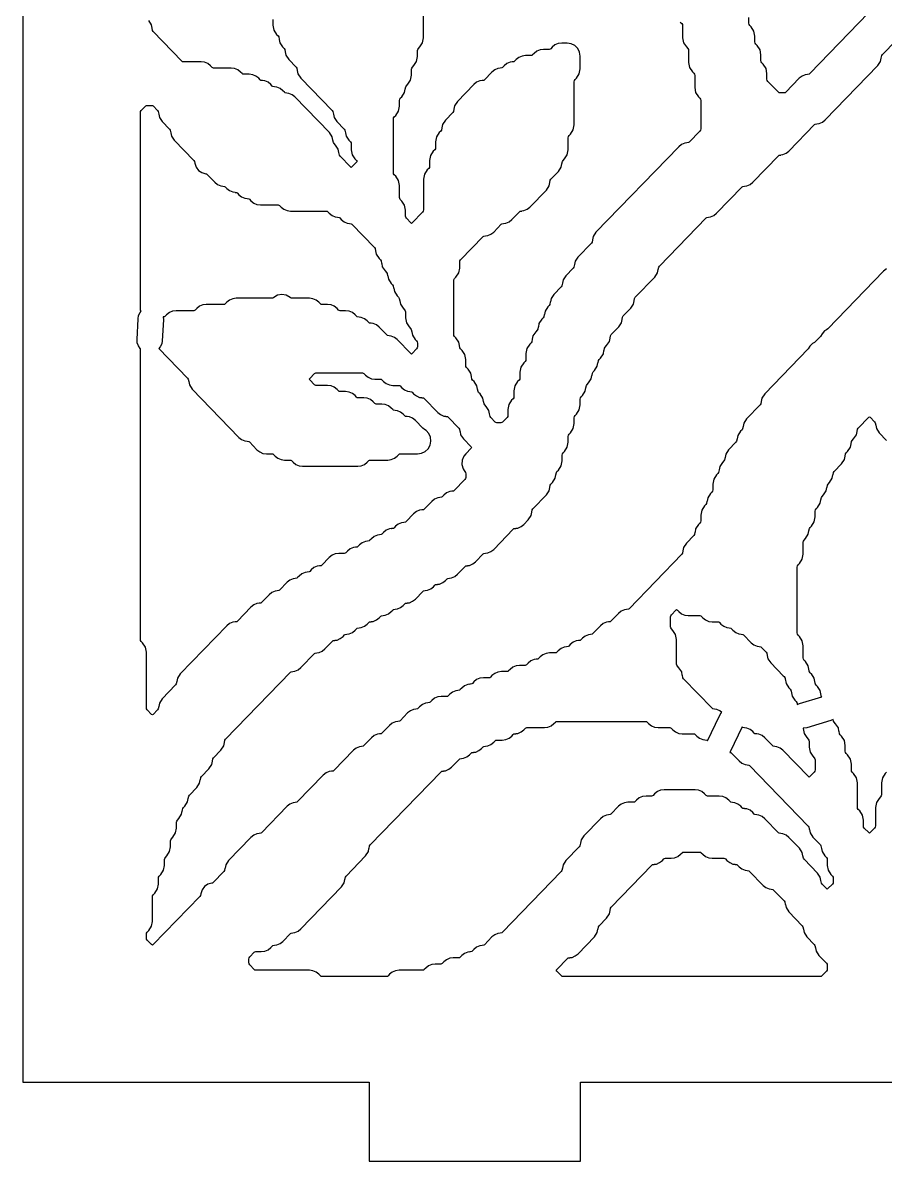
# Model space of a CAD drawing. Header units: millimetres. Extents: x 0 to 63, y 0 to 126.
# Drawn here: x 0 to 32.69, y 0 to 43.14 of the extents above; entities that cross this region are included whole.
import ezdxf

# ---------------------------------------------------------------- set-up
doc = ezdxf.new("R2010")
doc.units = ezdxf.units.MM
doc.layers.add('CUT', color=1, linetype='Continuous')

msp = doc.modelspace()

# ---------------------------------------------------------------- linework, layer by layer
at = {"layer": 'CUT'}
for points in [[(13.134, 3), (13.134, 0), (21.134, 0), (21.134, 3), (42.134, 3), (42.134, 0), (50.134, 0), (50.134, 3), (63.2679, 3), (63.2679, 123), (50.134, 123), (50.134, 126), (42.134, 126), (42.134, 123), (21.134, 123), (21.134, 126), (13.134, 126), (13.134, 123), (0, 123), (0, 3)], [(8.9816, 26.876), (9.1042, 26.824), (9.2362, 26.8063), (9.4477, 26.8063), (9.4793, 26.8021), (9.5044, 26.7823), (9.5621, 26.7227), (9.6667, 26.6402), (9.7893, 26.5883), (9.9213, 26.5705), (10.1328, 26.5705), (10.1645, 26.5663), (10.1895, 26.5465), (10.2473, 26.4869), (10.3518, 26.4044), (10.4745, 26.3525), (10.6064, 26.3347), (12.695, 26.3347), (12.827, 26.3525), (12.9496, 26.4044), (13.0542, 26.4869), (13.1119, 26.5465), (13.137, 26.5663), (13.1686, 26.5705), (13.8369, 26.5705), (13.9689, 26.5883), (14.0915, 26.6402), (14.1961, 26.7227), (14.2538, 26.7823), (14.2789, 26.8021), (14.3105, 26.8063), (14.9663, 26.8063), (15.1162, 26.8293), (15.2524, 26.8962), (15.3622, 27.0009), (15.4355, 27.1336), (15.4657, 27.2823), (15.45, 27.4332), (15.3897, 27.5723), (15.2904, 27.687), (15.2285, 27.7252), (15.1674, 27.7735), (14.8812, 28.0689), (14.7767, 28.1514), (14.654, 28.2033), (14.5718, 28.2144), (14.5721, 28.2166), (14.5073, 28.2253), (14.4822, 28.2451), (14.4245, 28.3047), (14.3199, 28.3872), (14.1973, 28.4391), (14.115, 28.4502), (14.1153, 28.4524), (14.0505, 28.4611), (14.0255, 28.4809), (13.9677, 28.5405), (13.8631, 28.623), (13.7405, 28.6749), (13.6085, 28.6926), (13.397, 28.6926), (13.3654, 28.6969), (13.3403, 28.7167), (13.2826, 28.7763), (13.178, 28.8587), (13.0554, 28.9107), (12.9234, 28.9284), (12.7119, 28.9284), (12.6802, 28.9327), (12.6552, 28.9524), (12.5974, 29.0121), (12.4929, 29.0945), (12.3702, 29.1465), (12.2383, 29.1642), (12.0267, 29.1642), (11.9951, 29.1685), (11.97, 29.1882), (11.9123, 29.2479), (11.8077, 29.3303), (11.6851, 29.3823), (11.5531, 29.4), (11.1132, 29.4), (11.0816, 29.4043), (11.0565, 29.424), (10.8782, 29.6081), (10.8586, 29.6358), (10.8782, 29.6635), (11.0565, 29.8476), (11.0816, 29.8673), (11.1132, 29.8716), (12.8734, 29.8716), (12.905, 29.8673), (12.9301, 29.8476), (12.9878, 29.7879), (13.0924, 29.7055), (13.215, 29.6535), (13.347, 29.6358), (13.5585, 29.6358), (13.5902, 29.6315), (13.6152, 29.6118), (13.673, 29.5521), (13.7775, 29.4697), (13.9002, 29.4177), (14.0321, 29.4), (14.2437, 29.4), (14.2753, 29.3957), (14.3004, 29.376), (14.3581, 29.3163), (14.4627, 29.2339), (14.5853, 29.1819), (14.6676, 29.1709), (14.6673, 29.1687), (14.7321, 29.16), (14.7571, 29.1402), (14.8149, 29.0806), (14.9194, 28.9981), (15.0421, 28.9462), (15.1243, 28.9351), (15.124, 28.9329), (15.1888, 28.9242), (15.2139, 28.9044), (15.7284, 28.3732), (15.833, 28.2907), (15.9556, 28.2388), (16.0379, 28.2277), (16.0376, 28.2255), (16.1023, 28.2168), (16.1274, 28.197), (16.5273, 27.7841), (16.5522, 27.7459), (16.5701, 27.6539), (16.5729, 27.6544), (16.5974, 27.5285), (16.7017, 27.3683), (16.9908, 27.0698), (17.0104, 27.0421), (16.9908, 27.0144), (16.7893, 26.8063), (16.7931, 26.8026), (16.7207, 26.7226), (16.6557, 26.5694), (16.6446, 26.4033), (16.6886, 26.2427), (16.7338, 26.1769), (16.7294, 26.174), (16.7806, 26.0954), (16.7893, 26.0507), (16.7893, 25.9114), (16.7806, 25.8667), (16.7557, 25.8285), (16.3558, 25.4156), (16.3307, 25.3958), (16.2659, 25.3871), (16.2662, 25.3849), (16.184, 25.3738), (16.0613, 25.3219), (15.9568, 25.2394), (15.899, 25.1798), (15.874, 25.16), (15.8092, 25.1513), (15.8095, 25.1491), (15.7272, 25.1381), (15.6046, 25.0861), (15.5, 25.0037), (15.2139, 24.7082), (15.1888, 24.6885), (15.124, 24.6798), (15.1243, 24.6775), (15.0421, 24.6665), (14.9194, 24.6145), (14.8149, 24.5321), (14.5287, 24.2367), (14.5037, 24.2169), (14.4389, 24.2082), (14.4392, 24.206), (14.3569, 24.1949), (14.2343, 24.143), (14.1297, 24.0605), (14.072, 24.0009), (14.0469, 23.9811), (13.9821, 23.9724), (13.9824, 23.9702), (13.9002, 23.9591), (13.7775, 23.9072), (13.673, 23.8247), (13.6152, 23.7651), (13.5902, 23.7453), (13.5254, 23.7366), (13.5257, 23.7344), (13.4434, 23.7233), (13.3208, 23.6714), (13.2162, 23.5889), (13.1585, 23.5293), (13.1334, 23.5095), (13.0686, 23.5008), (13.0689, 23.4986), (12.9866, 23.4875), (12.864, 23.4356), (12.7595, 23.3531), (12.7017, 23.2935), (12.6766, 23.2737), (12.6119, 23.265), (12.6122, 23.2628), (12.5299, 23.2517), (12.4073, 23.1998), (12.3027, 23.1173), (12.2449, 23.0577), (12.2199, 23.0379), (12.1882, 23.0337), (11.9767, 23.0337), (11.8447, 23.016), (11.7221, 22.964), (11.6176, 22.8815), (11.3314, 22.5861), (11.3064, 22.5664), (11.2416, 22.5577), (11.2419, 22.5554), (11.1596, 22.5444), (11.037, 22.4924), (10.9324, 22.41), (10.8747, 22.3503), (10.8496, 22.3306), (10.7848, 22.3219), (10.7851, 22.3196), (10.7028, 22.3086), (10.5802, 22.2566), (10.4757, 22.1742), (10.4179, 22.1145), (10.3928, 22.0948), (10.3281, 22.0861), (10.3284, 22.0838), (10.2461, 22.0728), (10.1235, 22.0209), (10.0189, 21.9384), (9.7328, 21.643), (9.7077, 21.6232), (9.6429, 21.6145), (9.6432, 21.6123), (9.5609, 21.6012), (9.4383, 21.5493), (9.3338, 21.4668), (9.0476, 21.1714), (9.0226, 21.1516), (8.9578, 21.1429), (8.9581, 21.1407), (8.8758, 21.1296), (8.7532, 21.0777), (8.6486, 20.9952), (8.1341, 20.464), (8.109, 20.4443), (8.0443, 20.4355), (8.0446, 20.4333), (7.9623, 20.4223), (7.8397, 20.3703), (7.7351, 20.2879), (5.9679, 18.4633), (5.8636, 18.3031), (5.8391, 18.1771), (5.8363, 18.1777), (5.8183, 18.0856), (5.7935, 18.0475), (5.2827, 17.5202), (5.1784, 17.3599), (5.1539, 17.234), (5.1511, 17.2345), (5.1332, 17.1425), (5.1083, 17.1043), (4.9415, 16.932), (4.9135, 16.9112), (4.8856, 16.932), (4.7187, 17.1043), (4.6938, 17.1425), (4.6851, 17.1872), (4.6851, 19.2944), (4.6486, 19.482), (4.5443, 19.6423), (4.4903, 19.698), (4.4655, 19.7362), (4.4568, 19.7809), (4.4568, 30.7665), (4.4612, 30.7891), (4.4539, 30.7953), (4.3827, 30.8985), (4.3407, 31.0165), (4.3306, 31.1414), (4.3702, 31.9259), (4.3928, 32.0491), (4.4465, 32.1624), (4.4833, 32.2056), (4.4655, 32.233), (4.4568, 32.2777), (4.4568, 39.7265), (4.4655, 39.7712), (4.4903, 39.8094), (4.6619, 39.9865), (4.6869, 40.0063), (4.7186, 40.0105), (4.8801, 40.0105), (4.9117, 40.0063), (4.9368, 39.9865), (5.1083, 39.8094), (5.1332, 39.7712), (5.1511, 39.6791), (5.1539, 39.6797), (5.1784, 39.5537), (5.2827, 39.3935), (5.5651, 39.102), (5.59, 39.0638), (5.6079, 38.9718), (5.6107, 38.9723), (5.6352, 38.8464), (5.7395, 38.6862), (6.4786, 37.9231), (6.5035, 37.8849), (6.5169, 37.8161), (6.5697, 37.6704), (6.6646, 37.5478), (6.7925, 37.4603), (6.9411, 37.4161), (6.9671, 37.4126), (6.9922, 37.3928), (7.2783, 37.0974), (7.3829, 37.0149), (7.5055, 36.963), (7.5878, 36.9519), (7.5875, 36.9497), (7.6523, 36.941), (7.6773, 36.9212), (7.7351, 36.8616), (7.8397, 36.7791), (7.9623, 36.7272), (8.0446, 36.7162), (8.0443, 36.7139), (8.109, 36.7052), (8.1341, 36.6855), (8.1919, 36.6258), (8.2964, 36.5434), (8.419, 36.4914), (8.5013, 36.4804), (8.501, 36.4781), (8.5658, 36.4694), (8.5909, 36.4497), (8.6486, 36.39), (8.7532, 36.3076), (8.8758, 36.2556), (9.0078, 36.2379), (9.6761, 36.2379), (9.7077, 36.2336), (9.7328, 36.2139), (9.7905, 36.1542), (9.8951, 36.0718), (10.0177, 36.0198), (10.1497, 36.0021), (11.5031, 36.0021), (11.5347, 35.9979), (11.5598, 35.9781), (11.6176, 35.9185), (11.7221, 35.836), (11.8447, 35.784), (11.927, 35.773), (11.9267, 35.7708), (11.9915, 35.7621), (12.0166, 35.7423), (12.0743, 35.6827), (12.1789, 35.6002), (12.3015, 35.5483), (12.3838, 35.5372), (12.3835, 35.535), (12.4483, 35.5263), (12.4733, 35.5065), (13.33, 34.622), (13.3549, 34.5838), (13.3728, 34.4918), (13.3756, 34.4923), (13.4001, 34.3664), (13.5044, 34.2062), (13.5584, 34.1504), (13.5832, 34.1123), (13.6012, 34.0202), (13.604, 34.0207), (13.6285, 33.8948), (13.7328, 33.7346), (13.7868, 33.6789), (13.8116, 33.6407), (13.8296, 33.5486), (13.8324, 33.5492), (13.8569, 33.4232), (13.9612, 33.263), (14.0152, 33.2073), (14.04, 33.1691), (14.0579, 33.077), (14.0607, 33.0776), (14.0853, 32.9516), (14.1896, 32.7914), (14.2435, 32.7357), (14.2684, 32.6975), (14.2863, 32.6055), (14.2891, 32.606), (14.3136, 32.4801), (14.4179, 32.3198), (14.4719, 32.2641), (14.4968, 32.2259), (14.5055, 32.1812), (14.5055, 31.9603), (14.542, 31.7727), (14.6463, 31.6125), (14.7003, 31.5568), (14.7251, 31.5186), (14.7431, 31.4265), (14.7459, 31.4271), (14.7704, 31.3011), (14.8747, 31.1409), (14.9287, 31.0852), (14.9535, 31.047), (14.9622, 31.0023), (14.9622, 30.863), (14.9535, 30.8183), (14.9287, 30.7801), (14.7618, 30.6078), (14.7339, 30.5869), (14.7059, 30.6078), (14.1961, 31.1342), (14.0915, 31.2166), (13.9689, 31.2686), (13.8866, 31.2796), (13.8869, 31.2819), (13.8221, 31.2906), (13.7971, 31.3103), (13.5109, 31.6058), (13.4064, 31.6882), (13.2838, 31.7402), (13.2015, 31.7512), (13.2018, 31.7534), (13.137, 31.7621), (13.1119, 31.7819), (13.0542, 31.8415), (12.9496, 31.924), (12.827, 31.976), (12.7447, 31.987), (12.745, 31.9892), (12.6802, 31.9979), (12.6552, 32.0177), (12.5974, 32.0773), (12.4929, 32.1598), (12.3702, 32.2117), (12.2383, 32.2295), (12.0267, 32.2295), (11.9951, 32.2337), (11.97, 32.2535), (11.9123, 32.3131), (11.8077, 32.3956), (11.6851, 32.4475), (11.5531, 32.4653), (11.3416, 32.4653), (11.31, 32.4695), (11.2849, 32.4893), (11.2271, 32.5489), (11.1226, 32.6314), (11, 32.6833), (10.868, 32.7011), (10.1997, 32.7011), (10.1681, 32.7053), (10.1333, 32.7327), (9.9876, 32.8125), (9.8237, 32.8401), (9.6598, 32.8125), (9.5141, 32.7327), (9.4793, 32.7053), (9.4477, 32.7011), (8.0943, 32.7011), (7.9623, 32.6833), (7.8397, 32.6314), (7.7351, 32.5489), (7.6773, 32.4893), (7.6523, 32.4695), (7.6206, 32.4653), (6.9524, 32.4653), (6.8204, 32.4475), (6.6978, 32.3956), (6.5932, 32.3131), (6.5354, 32.2535), (6.5104, 32.2337), (6.4787, 32.2295), (5.8105, 32.2295), (5.6785, 32.2117), (5.5559, 32.1598), (5.4513, 32.0773), (5.3935, 32.0177), (5.3685, 31.9979), (5.3368, 31.9937), (5.3196, 31.9937), (5.329, 31.8775), (5.2894, 31.093), (5.2668, 30.9698), (5.2131, 30.8565), (5.1608, 30.7952), (6.2502, 29.6704), (6.2751, 29.6323), (6.293, 29.5402), (6.2958, 29.5407), (6.3203, 29.4148), (6.4246, 29.2546), (8.1919, 27.43), (8.2964, 27.3476), (8.419, 27.2956), (8.5013, 27.2846), (8.501, 27.2823), (8.5658, 27.2736), (8.5909, 27.2539), (8.877, 26.9585)], [(22.2584, 9.4986), (22.2612, 9.4981), (22.2791, 9.5902), (22.304, 9.6283), (23.8458, 11.2202), (23.8709, 11.24), (23.9356, 11.2487), (23.9353, 11.2509), (24.0176, 11.2619), (24.1402, 11.3139), (24.2448, 11.3963), (24.3026, 11.456), (24.3276, 11.4757), (24.3593, 11.48), (24.5708, 11.48), (24.7028, 11.4977), (24.8254, 11.5497), (24.9299, 11.6321), (24.9877, 11.6918), (25.0128, 11.7115), (25.0444, 11.7158), (25.6627, 11.7158), (25.6943, 11.7115), (25.7194, 11.6918), (25.7771, 11.6321), (25.8817, 11.5497), (26.0043, 11.4977), (26.1363, 11.48), (26.5762, 11.48), (26.6078, 11.4757), (26.6329, 11.456), (26.6906, 11.3963), (26.7952, 11.3139), (26.9178, 11.2619), (27.0001, 11.2509), (26.9998, 11.2487), (27.0646, 11.24), (27.0896, 11.2202), (27.1474, 11.1606), (27.252, 11.0781), (27.3746, 11.0262), (27.4569, 11.0151), (27.4566, 11.0129), (27.5213, 11.0042), (27.5464, 10.9844), (28.0609, 10.4532), (28.1655, 10.3707), (28.2881, 10.3188), (28.3704, 10.3077), (28.3701, 10.3055), (28.4349, 10.2968), (28.4599, 10.277), (28.8599, 9.8641), (28.8847, 9.8259), (28.9026, 9.7339), (28.9054, 9.7344), (28.93, 9.6085), (29.0343, 9.4483), (29.545, 8.921), (29.5698, 8.8828), (29.5878, 8.7907), (29.5906, 8.7913), (29.6151, 8.6653), (29.7194, 8.5051), (30.0018, 8.2136), (30.0266, 8.1754), (30.0445, 8.0834), (30.0473, 8.0839), (30.0719, 7.958), (30.1762, 7.7977), (30.4585, 7.5062), (30.4834, 7.4681), (30.4921, 7.4233), (30.4921, 7.284), (30.4834, 7.2393), (30.4585, 7.2011), (30.287, 7.024), (30.2619, 7.0043), (30.2303, 7), (20.4768, 7), (20.4452, 7.0043), (20.4201, 7.024), (20.2418, 7.2081), (20.2222, 7.2358), (20.2418, 7.2635), (20.6485, 7.6833), (20.6735, 7.7031), (20.7383, 7.7118), (20.738, 7.714), (20.8203, 7.7251), (20.9429, 7.777), (21.0475, 7.8595), (21.6728, 8.5051), (21.7771, 8.6653), (21.8016, 8.7913), (21.8044, 8.7907), (21.8223, 8.8828), (21.8472, 8.921), (22.1295, 9.2125), (22.2338, 9.3727)]]:
    msp.add_lwpolyline(points, close=True, dxfattribs=at)
for points in [[(24.9234, 43.1662), (24.9774, 43.1104), (25.0022, 43.0723), (25.011, 43.0276), (25.011, 42.5709), (25.0475, 42.3832), (25.1518, 42.223), (25.2058, 42.1673), (25.2306, 42.1291), (25.2393, 42.0844), (25.2393, 41.6277), (25.2759, 41.4401), (25.3802, 41.2798), (25.4342, 41.2241), (25.459, 41.1859), (25.4677, 41.1412), (25.4677, 40.6846), (25.5043, 40.4969), (25.6086, 40.3367), (25.6625, 40.281), (25.6874, 40.2428), (25.6961, 40.1981), (25.6961, 39.1156), (25.6874, 39.0709), (25.6625, 39.0327), (25.2626, 38.6198), (25.2375, 38.6), (25.1728, 38.5913), (25.1731, 38.5891), (25.0908, 38.5781), (24.9682, 38.5261), (24.8636, 38.4437), (21.7261, 35.2044), (21.6218, 35.0441), (21.5973, 34.9182), (21.5945, 34.9187), (21.5765, 34.8267), (21.5517, 34.7885), (21.041, 34.2612), (20.9367, 34.101), (20.9121, 33.975), (20.9093, 33.9756), (20.8914, 33.8835), (20.8666, 33.8454), (20.5842, 33.5538), (20.4799, 33.3936), (20.4554, 33.2677), (20.4526, 33.2682), (20.4346, 33.1762), (20.4098, 33.138), (20.1274, 32.8465), (20.0231, 32.6863), (19.9986, 32.5603), (19.9958, 32.5609), (19.9779, 32.4688), (19.953, 32.4306), (19.8991, 32.3749), (19.7948, 32.2147), (19.7702, 32.0887), (19.7674, 32.0893), (19.7495, 31.9972), (19.7247, 31.959), (19.6707, 31.9033), (19.5664, 31.7431), (19.5419, 31.6171), (19.5391, 31.6177), (19.5211, 31.5256), (19.4963, 31.4875), (19.4423, 31.4317), (19.338, 31.2715), (19.3135, 31.1456), (19.3107, 31.1461), (19.2927, 31.0541), (19.2679, 31.0159), (19.2139, 30.9602), (19.1096, 30.7999), (19.0731, 30.6123), (19.0731, 30.3914), (19.0644, 30.3467), (19.0395, 30.3085), (18.9855, 30.2528), (18.8812, 30.0926), (18.8447, 29.9049), (18.8447, 29.684), (18.836, 29.6393), (18.8111, 29.6011), (18.7572, 29.5454), (18.6529, 29.3852), (18.6163, 29.1976), (18.6163, 28.9767), (18.6076, 28.9319), (18.5828, 28.8938), (18.5288, 28.838), (18.4245, 28.6778), (18.3879, 28.4902), (18.3879, 28.2693), (18.3792, 28.2246), (18.3544, 28.1864), (18.1828, 28.0093), (18.1578, 27.9895), (18.1261, 27.9853), (17.9646, 27.9853), (17.933, 27.9895), (17.9079, 28.0093), (17.7364, 28.1864), (17.7115, 28.2246), (17.6936, 28.3166), (17.6908, 28.3161), (17.6662, 28.442), (17.5619, 28.6023), (17.508, 28.658), (17.4831, 28.6962), (17.4652, 28.7882), (17.4624, 28.7877), (17.4379, 28.9136), (17.3336, 29.0738), (17.2796, 29.1296), (17.2547, 29.1677), (17.2368, 29.2598), (17.234, 29.2593), (17.2095, 29.3852), (17.1052, 29.5454), (17.0512, 29.6011), (17.0264, 29.6393), (17.0084, 29.7314), (17.0056, 29.7308), (16.9811, 29.8568), (16.8768, 30.017), (16.8228, 30.0727), (16.798, 30.1109), (16.7893, 30.1556), (16.7893, 30.3765), (16.7527, 30.5641), (16.6484, 30.7244), (16.5945, 30.7801), (16.5696, 30.8183), (16.5517, 30.9103), (16.5489, 30.9098), (16.5243, 31.0357), (16.42, 31.1959), (16.3661, 31.2517), (16.3412, 31.2898), (16.3325, 31.3346), (16.3325, 33.3602), (16.3412, 33.4049), (16.3661, 33.4431), (16.42, 33.4988), (16.5243, 33.659), (16.5609, 33.8467), (16.5609, 34.0676), (16.5696, 34.1123), (16.5945, 34.1504), (17.4512, 35.0349), (17.4762, 35.0547), (17.541, 35.0634), (17.5407, 35.0656), (17.623, 35.0767), (17.7456, 35.1286), (17.8502, 35.2111), (18.1363, 35.5065), (18.1614, 35.5263), (18.2261, 35.535), (18.2258, 35.5372), (18.3081, 35.5483), (18.4307, 35.6002), (18.5353, 35.6827), (18.8214, 35.9781), (18.8465, 35.9979), (18.9113, 36.0066), (18.911, 36.0088), (18.9933, 36.0198), (19.1159, 36.0718), (19.2204, 36.1542), (19.8457, 36.7998), (19.95, 36.9601), (19.9746, 37.086), (19.9774, 37.0855), (19.9953, 37.1775), (20.0202, 37.2157), (20.3025, 37.5072), (20.4068, 37.6674), (20.4313, 37.7934), (20.4341, 37.7928), (20.4521, 37.8849), (20.4769, 37.9231), (20.5309, 37.9788), (20.6352, 38.139), (20.6717, 38.3267), (20.6717, 38.7833), (20.6804, 38.8281), (20.7053, 38.8662), (20.7593, 38.922), (20.8636, 39.0822), (20.9001, 39.2698), (20.9001, 40.9054), (20.9088, 40.9502), (20.9337, 40.9883), (20.9876, 41.0441), (21.0919, 41.2043), (21.1285, 41.3919), (21.1285, 41.8684), (21.104, 42.0229), (21.033, 42.1623), (20.9224, 42.2729), (20.783, 42.3439), (20.6285, 42.3684), (20.4268, 42.3684), (20.2948, 42.3507), (20.1722, 42.2987), (20.0676, 42.2163), (20.0099, 42.1567), (19.9848, 42.1369), (19.9532, 42.1326), (19.7416, 42.1326), (19.6097, 42.1149), (19.487, 42.063), (19.3825, 41.9805), (19.3247, 41.9209), (19.2997, 41.9011), (19.268, 41.8968), (19.0565, 41.8968), (18.9245, 41.8791), (18.8019, 41.8272), (18.6973, 41.7447), (18.6396, 41.6851), (18.6145, 41.6653), (18.5497, 41.6566), (18.55, 41.6544), (18.4678, 41.6433), (18.3451, 41.5914), (18.2406, 41.5089), (18.1828, 41.4493), (18.1578, 41.4295), (18.093, 41.4208), (18.0933, 41.4186), (18.011, 41.4075), (17.8884, 41.3556), (17.7838, 41.2731), (17.4977, 40.9777), (17.4726, 40.9579), (17.4078, 40.9492), (17.4081, 40.947), (17.3259, 40.936), (17.2032, 40.884), (17.0987, 40.8015), (16.4734, 40.1559), (16.3691, 39.9957), (16.3445, 39.8698), (16.3417, 39.8703), (16.3238, 39.7783), (16.299, 39.7401), (16.0166, 39.4486), (15.9123, 39.2884), (15.8878, 39.1624), (15.885, 39.163), (15.867, 39.0709), (15.8422, 39.0327), (15.7882, 38.977), (15.6839, 38.8168), (15.6474, 38.6291), (15.6474, 38.4082), (15.6387, 38.3635), (15.6138, 38.3254), (15.5598, 38.2696), (15.4555, 38.1094), (15.419, 37.9218), (15.419, 37.7009), (15.4103, 37.6562), (15.3854, 37.618), (15.3315, 37.5623), (15.2272, 37.402), (15.1906, 37.2144), (15.1906, 36.0503), (15.1819, 36.0056), (15.1571, 35.9675), (14.7618, 35.5594), (14.7339, 35.5385), (14.7059, 35.5594), (14.539, 35.7317), (14.5142, 35.7698), (14.5055, 35.8146), (14.5055, 36.0354), (14.4689, 36.2231), (14.3646, 36.3833), (14.3107, 36.439), (14.2858, 36.4772), (14.2771, 36.5219), (14.2771, 36.9786), (14.2406, 37.1663), (14.1362, 37.3265), (14.0823, 37.3822), (14.0574, 37.4204), (14.0487, 37.4651), (14.0487, 39.4907), (14.0574, 39.5354), (14.0823, 39.5736), (14.1362, 39.6293), (14.2406, 39.7895), (14.2771, 39.9772), (14.2771, 40.1981), (14.2858, 40.2428), (14.3107, 40.281), (14.3646, 40.3367), (14.4689, 40.4969), (14.4935, 40.6229), (14.4963, 40.6223), (14.5142, 40.7144), (14.539, 40.7525), (14.593, 40.8083), (14.6973, 40.9685), (14.7339, 41.1561), (14.7339, 41.377), (14.7426, 41.4217), (14.7674, 41.4599), (14.8214, 41.5156), (14.9257, 41.6759), (14.9622, 41.8635), (14.9622, 42.0844), (14.9709, 42.1291), (14.9958, 42.1673), (15.0498, 42.223), (15.1541, 42.3832), (15.1906, 42.5709), (15.1906, 45.2312)], [(9.4811, 43.2633), (9.4811, 43.0424), (9.5177, 42.8548), (9.622, 42.6946), (9.6759, 42.6389), (9.7008, 42.6007), (9.7187, 42.5086), (9.7215, 42.5092), (9.746, 42.3832), (9.8503, 42.223), (9.9043, 42.1673), (9.9292, 42.1291), (9.9471, 42.037), (9.9499, 42.0376), (9.9744, 41.9116), (10.0787, 41.7514), (10.3611, 41.4599), (10.3859, 41.4217), (10.4039, 41.3297), (10.4067, 41.3302), (10.4312, 41.2043), (10.5355, 41.0441), (11.7314, 39.8094), (11.7562, 39.7712), (11.7741, 39.6791), (11.7769, 39.6797), (11.8015, 39.5537), (11.9058, 39.3935), (12.1881, 39.102), (12.213, 39.0638), (12.2309, 38.9718), (12.2337, 38.9723), (12.2582, 38.8464), (12.3625, 38.6862), (12.4165, 38.6304), (12.4413, 38.5923), (12.4501, 38.5476), (12.4501, 38.3267), (12.4866, 38.139), (12.5909, 37.9788), (12.6516, 37.9161), (12.6712, 37.8884), (12.6516, 37.8607), (12.478, 37.6815), (12.4501, 37.6606), (12.4221, 37.6815), (12.0269, 38.0896), (12.002, 38.1277), (11.9841, 38.2198), (11.9813, 38.2193), (11.9568, 38.3452), (11.8524, 38.5054), (11.7985, 38.5611), (11.7736, 38.5993), (11.7557, 38.6914), (11.7529, 38.6908), (11.7284, 38.8168), (11.6241, 38.977), (10.3136, 40.33), (10.2091, 40.4124), (10.0864, 40.4644), (10.0042, 40.4754), (10.0045, 40.4777), (9.9397, 40.4864), (9.9146, 40.5061), (9.8569, 40.5658), (9.7523, 40.6482), (9.6297, 40.7002), (9.5474, 40.7112), (9.5477, 40.7134), (9.4829, 40.7221), (9.4579, 40.7419), (9.4001, 40.8015), (9.2955, 40.884), (9.1729, 40.936), (9.0906, 40.947), (9.0909, 40.9492), (9.0262, 40.9579), (9.0011, 40.9777), (8.9433, 41.0373), (8.8388, 41.1198), (8.7162, 41.1717), (8.5842, 41.1895), (8.3727, 41.1895), (8.341, 41.1937), (8.316, 41.2135), (8.2582, 41.2731), (8.1536, 41.3556), (8.031, 41.4075), (7.899, 41.4253), (7.2308, 41.4253), (7.1991, 41.4295), (7.1741, 41.4493), (7.1163, 41.5089), (7.0117, 41.5914), (6.8891, 41.6433), (6.7571, 41.6611), (6.0889, 41.6611), (6.0572, 41.6653), (6.0322, 41.6851), (4.9471, 42.8054), (4.9222, 42.8435), (4.9043, 42.9356), (4.9015, 42.935), (4.877, 43.061), (4.7727, 43.2212)], [(32.0572, 43.5127), (29.8302, 41.2135), (29.8051, 41.1937), (29.7404, 41.185), (29.7407, 41.1828), (29.6584, 41.1717), (29.5358, 41.1198), (29.4312, 41.0373), (28.9167, 40.5061), (28.8916, 40.4864), (28.86, 40.4821), (28.6985, 40.4821), (28.6668, 40.4864), (28.6418, 40.5061), (28.2418, 40.919), (28.217, 40.9572), (28.2083, 41.0019), (28.2083, 41.2228), (28.1717, 41.4105), (28.0674, 41.5707), (28.0135, 41.6264), (27.9886, 41.6646), (27.9799, 41.7093), (27.9799, 41.9302), (27.9433, 42.1178), (27.839, 42.278), (27.7851, 42.3338), (27.7602, 42.3719), (27.7515, 42.4167), (27.7515, 42.6376), (27.715, 42.8252), (27.6107, 42.9854), (27.5567, 43.0411), (27.5318, 43.0793), (27.5231, 43.124), (27.5231, 43.3449)], [(32.7331, 33.8103), (32.6285, 33.7279), (30.5153, 31.5461), (30.4593, 31.5019), (30.3925, 31.4611), (30.2945, 31.3505), (30.2301, 31.2517), (30.0586, 31.0745), (30.0025, 31.0303), (29.9357, 30.9895), (29.8377, 30.8789), (29.7734, 30.7801), (28.1207, 29.0738), (28.0164, 28.9136), (27.9919, 28.7877), (27.9891, 28.7882), (27.9712, 28.6962), (27.9463, 28.658), (27.4356, 28.1307), (27.3313, 27.9705), (27.3068, 27.8445), (27.304, 27.8451), (27.286, 27.753), (27.2612, 27.7148), (27.2072, 27.6591), (27.1029, 27.4989), (27.0784, 27.3729), (27.0756, 27.3735), (27.0577, 27.2814), (27.0328, 27.2432), (26.7505, 26.9517), (26.6462, 26.7915), (26.6216, 26.6656), (26.6188, 26.6661), (26.6009, 26.5741), (26.5761, 26.5359), (26.5221, 26.4802), (26.4178, 26.3199), (26.3933, 26.194), (26.3905, 26.1945), (26.3725, 26.1025), (26.3477, 26.0643), (26.2937, 26.0086), (26.1894, 25.8484), (26.1529, 25.6607), (26.1529, 25.4398), (26.1441, 25.3951), (26.1193, 25.3569), (26.0653, 25.3012), (25.961, 25.141), (25.9365, 25.015), (25.9337, 25.0156), (25.9158, 24.9235), (25.8909, 24.8854), (25.8369, 24.8296), (25.7326, 24.6694), (25.6961, 24.4818), (25.6961, 24.2609), (25.6874, 24.2162), (25.6625, 24.178), (25.6086, 24.1223), (25.5043, 23.962), (25.4797, 23.8361), (25.4769, 23.8366), (25.459, 23.7446), (25.4342, 23.7064), (25.1518, 23.4149), (25.0475, 23.2547), (25.023, 23.1287), (25.0202, 23.1293), (25.0022, 23.0372), (24.9774, 22.999), (22.9788, 20.9356), (22.9537, 20.9158), (22.889, 20.9071), (22.8893, 20.9049), (22.807, 20.8938), (22.6844, 20.8419), (22.5798, 20.7594), (22.2937, 20.464), (22.2686, 20.4443), (22.2038, 20.4355), (22.2041, 20.4333), (22.1218, 20.4223), (21.9992, 20.3703), (21.8947, 20.2879), (21.6085, 19.9924), (21.5835, 19.9727), (21.5187, 19.964), (21.519, 19.9617), (21.4367, 19.9507), (21.3141, 19.8987), (21.2095, 19.8163), (21.1518, 19.7567), (21.1267, 19.7369), (21.0619, 19.7282), (21.0622, 19.726), (20.9799, 19.7149), (20.8573, 19.663), (20.7528, 19.5805), (20.695, 19.5209), (20.6699, 19.5011), (20.6052, 19.4924), (20.6055, 19.4902), (20.5232, 19.4791), (20.4006, 19.4272), (20.296, 19.3447), (20.2382, 19.2851), (20.2132, 19.2653), (20.1815, 19.2611), (19.97, 19.2611), (19.838, 19.2433), (19.7154, 19.1914), (19.6109, 19.1089), (19.5531, 19.0493), (19.528, 19.0295), (19.4633, 19.0208), (19.4636, 19.0186), (19.3813, 19.0075), (19.2587, 18.9556), (19.1541, 18.8731), (19.0963, 18.8135), (19.0713, 18.7937), (19.0396, 18.7895), (18.8281, 18.7895), (18.6961, 18.7717), (18.5735, 18.7198), (18.469, 18.6373), (18.4112, 18.5777), (18.3861, 18.5579), (18.3545, 18.5537), (18.143, 18.5537), (18.011, 18.536), (17.8884, 18.484), (17.7838, 18.4015), (17.7261, 18.3419), (17.701, 18.3221), (17.6694, 18.3179), (17.4578, 18.3179), (17.3259, 18.3002), (17.2032, 18.2482), (17.0987, 18.1658), (17.0409, 18.1061), (17.0159, 18.0864), (16.9511, 18.0777), (16.9514, 18.0754), (16.8691, 18.0644), (16.7465, 18.0124), (16.6419, 17.93), (16.5842, 17.8703), (16.5591, 17.8506), (16.4943, 17.8419), (16.4946, 17.8396), (16.4123, 17.8286), (16.2897, 17.7766), (16.1852, 17.6942), (16.1274, 17.6345), (16.1023, 17.6148), (16.0707, 17.6105), (15.8592, 17.6105), (15.7272, 17.5928), (15.6046, 17.5409), (15.5, 17.4584), (15.4423, 17.3988), (15.4172, 17.379), (15.3524, 17.3703), (15.3527, 17.3681), (15.2704, 17.357), (15.1478, 17.3051), (15.0433, 17.2226), (14.9855, 17.163), (14.9604, 17.1432), (14.8957, 17.1345), (14.896, 17.1323), (14.8137, 17.1212), (14.6911, 17.0693), (14.5865, 16.9868), (14.3004, 16.6914), (14.2753, 16.6716), (14.2105, 16.6629), (14.2108, 16.6607), (14.1285, 16.6496), (14.0059, 16.5977), (13.9014, 16.5152), (13.6152, 16.2198), (13.5902, 16.2), (13.5254, 16.1913), (13.5257, 16.1891), (13.4434, 16.1781), (13.3208, 16.1261), (13.2162, 16.0437), (12.9301, 15.7482), (12.905, 15.7285), (12.8402, 15.7198), (12.8405, 15.7175), (12.7583, 15.7065), (12.6356, 15.6545), (12.5311, 15.5721), (11.7882, 14.8051), (11.7631, 14.7853), (11.6983, 14.7766), (11.6986, 14.7744), (11.6164, 14.7633), (11.4937, 14.7114), (11.3892, 14.6289), (10.4179, 13.6261), (10.3928, 13.6064), (10.3281, 13.5977), (10.3284, 13.5954), (10.2461, 13.5844), (10.1235, 13.5324), (10.0189, 13.45), (9.0476, 12.4472), (9.0226, 12.4274), (8.9578, 12.4187), (8.9581, 12.4165), (8.8758, 12.4054), (8.7532, 12.3535), (8.6486, 12.271), (7.7949, 11.3896), (7.6906, 11.2294), (7.6661, 11.1035), (7.6633, 11.104), (7.6454, 11.0119), (7.6205, 10.9738), (7.2206, 10.5609), (7.1955, 10.5411), (7.1695, 10.5376), (7.0209, 10.4934), (6.893, 10.4058), (6.7981, 10.2833), (6.7453, 10.1376), (6.7319, 10.0688), (6.707, 10.0306), (4.9415, 8.2078), (4.9135, 8.1869), (4.8856, 8.2078), (4.7187, 8.3801), (4.6938, 8.4183), (4.6851, 8.463), (4.6851, 8.6023), (4.6938, 8.647), (4.7187, 8.6852), (4.7727, 8.7409), (4.877, 8.9011), (4.9135, 9.0888), (4.9135, 10.017), (4.9222, 10.0617), (4.9471, 10.0999), (5.0011, 10.1556), (5.1054, 10.3159), (5.1419, 10.5035), (5.1419, 10.7244), (5.1506, 10.7691), (5.1755, 10.8073), (5.2294, 10.863), (5.3337, 11.0232), (5.3703, 11.2109), (5.3703, 11.4318), (5.379, 11.4765), (5.4038, 11.5146), (5.4578, 11.5704), (5.5621, 11.7306), (5.5987, 11.9182), (5.5987, 12.1391), (5.6074, 12.1838), (5.6322, 12.222), (5.6862, 12.2777), (5.7905, 12.438), (5.827, 12.6256), (5.827, 12.8465), (5.8357, 12.8912), (5.8606, 12.9294), (5.9146, 12.9851), (6.0189, 13.1453), (6.0434, 13.2713), (6.0462, 13.2707), (6.0641, 13.3628), (6.089, 13.401), (6.143, 13.4567), (6.2473, 13.6169), (6.2718, 13.7429), (6.2746, 13.7423), (6.2925, 13.8344), (6.3174, 13.8725), (6.5997, 14.1641), (6.704, 14.3243), (6.7285, 14.4502), (6.7313, 14.4497), (6.7493, 14.5417), (6.7741, 14.5799), (7.0565, 14.8714), (7.1608, 15.0316), (7.1853, 15.1576), (7.1881, 15.157), (7.206, 15.2491), (7.2309, 15.2873), (7.5132, 15.5788), (7.6175, 15.739), (7.6421, 15.865), (7.6449, 15.8644), (7.6628, 15.9565), (7.6876, 15.9946), (10.143, 18.5297), (10.1681, 18.5494), (10.2328, 18.5581), (10.2325, 18.5604), (10.3148, 18.5714), (10.4374, 18.6234), (10.542, 18.7058), (11.0565, 19.237), (11.0816, 19.2568), (11.1464, 19.2655), (11.1461, 19.2677), (11.2283, 19.2788), (11.351, 19.3307), (11.4555, 19.4132), (11.7417, 19.7086), (11.7667, 19.7284), (11.8315, 19.7371), (11.8312, 19.7393), (11.9135, 19.7504), (12.0361, 19.8023), (12.1407, 19.8848), (12.1984, 19.9444), (12.2235, 19.9642), (12.2883, 19.9729), (12.288, 19.9751), (12.3702, 19.9862), (12.4929, 20.0381), (12.5974, 20.1206), (12.6552, 20.1802), (12.6802, 20.2), (12.745, 20.2087), (12.7447, 20.2109), (12.827, 20.2219), (12.9496, 20.2739), (13.0542, 20.3563), (13.1119, 20.416), (13.137, 20.4357), (13.2018, 20.4445), (13.2015, 20.4467), (13.2838, 20.4577), (13.4064, 20.5097), (13.5109, 20.5921), (13.5687, 20.6518), (13.5938, 20.6715), (13.6585, 20.6802), (13.6582, 20.6825), (13.7405, 20.6935), (13.8631, 20.7455), (13.9677, 20.8279), (14.0255, 20.8876), (14.0505, 20.9073), (14.1153, 20.916), (14.115, 20.9183), (14.1973, 20.9293), (14.3199, 20.9813), (14.4245, 21.0637), (14.4822, 21.1233), (14.5073, 21.1431), (14.5721, 21.1518), (14.5718, 21.154), (14.654, 21.1651), (14.7767, 21.217), (14.8812, 21.2995), (15.1674, 21.5949), (15.1924, 21.6147), (15.2572, 21.6234), (15.2569, 21.6256), (15.3392, 21.6367), (15.4618, 21.6886), (15.5664, 21.7711), (15.6241, 21.8307), (15.6492, 21.8505), (15.714, 21.8592), (15.7137, 21.8614), (15.7959, 21.8725), (15.9186, 21.9244), (16.0231, 22.0069), (16.0809, 22.0665), (16.1059, 22.0863), (16.1707, 22.095), (16.1704, 22.0972), (16.2527, 22.1083), (16.3753, 22.1602), (16.4799, 22.2427), (16.766, 22.5381), (16.7911, 22.5579), (16.8559, 22.5666), (16.8556, 22.5688), (16.9378, 22.5798), (17.0605, 22.6318), (17.165, 22.7142), (17.4512, 23.0097), (17.4762, 23.0294), (17.541, 23.0381), (17.5407, 23.0404), (17.623, 23.0514), (17.7456, 23.1034), (17.8502, 23.1858), (18.5931, 23.9528), (18.6181, 23.9726), (18.6829, 23.9813), (18.6826, 23.9835), (18.7649, 23.9946), (18.8875, 24.0465), (18.9921, 24.129), (19.1606, 24.303), (19.2649, 24.4632), (19.2894, 24.5892), (19.2922, 24.5886), (19.3102, 24.6807), (19.335, 24.7189), (19.8457, 25.2462), (19.95, 25.4064), (19.9746, 25.5323), (19.9774, 25.5318), (19.9953, 25.6238), (20.0202, 25.662), (20.0741, 25.7177), (20.1784, 25.878), (20.203, 26.0039), (20.2058, 26.0034), (20.2237, 26.0954), (20.2485, 26.1336), (20.3025, 26.1893), (20.4068, 26.3495), (20.4434, 26.5372), (20.4434, 26.7581), (20.4521, 26.8028), (20.4769, 26.841), (20.5309, 26.8967), (20.6352, 27.0569), (20.6717, 27.2446), (20.6717, 27.4654), (20.6804, 27.5102), (20.7053, 27.5483), (20.7593, 27.6041), (20.8636, 27.7643), (20.9001, 27.9519), (20.9001, 28.1728), (20.9088, 28.2175), (20.9337, 28.2557), (20.9876, 28.3114), (21.0919, 28.4716), (21.1285, 28.6593), (21.1285, 28.8802), (21.1372, 28.9249), (21.1621, 28.9631), (21.216, 29.0188), (21.3203, 29.179), (21.3449, 29.305), (21.3477, 29.3044), (21.3656, 29.3965), (21.3904, 29.4346), (21.4444, 29.4904), (21.5487, 29.6506), (21.5732, 29.7765), (21.576, 29.776), (21.594, 29.8681), (21.6188, 29.9062), (21.6728, 29.962), (21.7771, 30.1222), (21.8016, 30.2481), (21.8044, 30.2476), (21.8223, 30.3396), (21.8472, 30.3778), (21.9012, 30.4335), (22.0055, 30.5937), (22.03, 30.7197), (22.0328, 30.7191), (22.0507, 30.8112), (22.0756, 30.8494), (22.1295, 30.9051), (22.2338, 31.0653), (22.2584, 31.1913), (22.2612, 31.1907), (22.2791, 31.2828), (22.304, 31.321), (22.5863, 31.6125), (22.6906, 31.7727), (22.7151, 31.8986), (22.7179, 31.8981), (22.7359, 31.9902), (22.7607, 32.0283), (23.0431, 32.3198), (23.1474, 32.4801), (23.1719, 32.606), (23.1747, 32.6055), (23.1926, 32.6975), (23.2175, 32.7357), (23.9566, 33.4988), (24.0609, 33.659), (24.0854, 33.785), (24.0882, 33.7844), (24.1061, 33.8765), (24.131, 33.9146), (25.9012, 35.7423), (25.9263, 35.7621), (25.9911, 35.7708), (25.9908, 35.773), (26.073, 35.784), (26.1957, 35.836), (26.3002, 35.9185), (27.2715, 36.9212), (27.2966, 36.941), (27.3613, 36.9497), (27.361, 36.9519), (27.4433, 36.963), (27.5659, 37.0149), (27.6705, 37.0974), (28.6418, 38.1002), (28.6668, 38.12), (28.7316, 38.1287), (28.7313, 38.1309), (28.8136, 38.1419), (28.9362, 38.1939), (29.0408, 38.2763), (30.012, 39.2791), (30.0371, 39.2989), (30.1019, 39.3076), (30.1016, 39.3098), (30.1839, 39.3209), (30.3065, 39.3728), (30.411, 39.4553), (32.4066, 41.5156), (32.5109, 41.6759), (32.5355, 41.8018), (32.5383, 41.8013), (32.5562, 41.8933), (32.5811, 41.9315), (33.0918, 42.4588)], [(32.7423, 14.7464), (32.6883, 14.6907), (32.584, 14.5305), (32.5475, 14.3428), (32.5475, 13.8861), (32.5388, 13.8414), (32.5139, 13.8032), (32.46, 13.7475), (32.3557, 13.5873), (32.3191, 13.3997), (32.3191, 12.7072), (32.3104, 12.6625), (32.2856, 12.6243), (32.1187, 12.452), (32.0907, 12.4312), (32.0628, 12.452), (31.8959, 12.6243), (31.8711, 12.6625), (31.8624, 12.7072), (31.8624, 12.9281), (31.8258, 13.1157), (31.7215, 13.2759), (31.6675, 13.3317), (31.6427, 13.3698), (31.634, 13.4146), (31.634, 14.3428), (31.5974, 14.5305), (31.4931, 14.6907), (31.4392, 14.7464), (31.4143, 14.7846), (31.4056, 14.8293), (31.4056, 15.0502), (31.369, 15.2378), (31.2647, 15.398), (31.2108, 15.4538), (31.1859, 15.4919), (31.1772, 15.5367), (31.1772, 15.7576), (31.1407, 15.9452), (31.0364, 16.1054), (30.9824, 16.1611), (30.9575, 16.1993), (30.9396, 16.2914), (30.9368, 16.2908), (30.9123, 16.4168), (30.808, 16.577), (30.754, 16.6327), (30.7292, 16.6709), (30.7166, 16.7355), (30.6263, 16.6953), (29.7167, 16.4262), (29.5929, 16.4067), (29.5786, 16.4082), (29.5786, 16.3982), (29.6151, 16.2106), (29.7194, 16.0504), (29.7734, 15.9946), (29.7982, 15.9565), (29.8069, 15.9118), (29.8069, 15.6909), (29.8435, 15.5032), (29.9478, 15.343), (30.0018, 15.2873), (30.0266, 15.2491), (30.0353, 15.2044), (30.0353, 14.8293), (30.0266, 14.7846), (30.0018, 14.7464), (29.8349, 14.5741), (29.8069, 14.5533), (29.779, 14.5741), (28.8124, 15.5721), (28.7078, 15.6545), (28.5852, 15.7065), (28.5029, 15.7175), (28.5032, 15.7198), (28.4385, 15.7285), (28.4134, 15.7482), (28.1272, 16.0437), (28.0227, 16.1261), (27.9001, 16.1781), (27.8178, 16.1891), (27.8181, 16.1913), (27.7533, 16.2), (27.7283, 16.2198), (27.6705, 16.2794), (27.5659, 16.3619), (27.4433, 16.4138), (27.361, 16.4249), (27.3613, 16.4271), (27.2966, 16.4358), (27.2715, 16.4556), (27.2695, 16.4576), (26.8115, 15.5109), (26.7973, 15.4894), (26.8362, 15.4842), (26.8613, 15.4644), (27.1474, 15.169), (27.252, 15.0865), (27.3746, 15.0346), (27.4569, 15.0235), (27.4566, 15.0213), (27.5213, 15.0126), (27.5464, 14.9928), (29.7734, 12.6936), (29.7982, 12.6554), (29.8162, 12.5634), (29.819, 12.5639), (29.8435, 12.438), (29.9478, 12.2777), (30.2301, 11.9862), (30.255, 11.9481), (30.2729, 11.856), (30.2757, 11.8565), (30.3002, 11.7306), (30.4045, 11.5704), (30.4585, 11.5146), (30.4834, 11.4765), (30.4921, 11.4318), (30.4921, 11.2109), (30.5286, 11.0232), (30.6329, 10.863), (30.6869, 10.8073), (30.7117, 10.7691), (30.7205, 10.7244), (30.7205, 10.5851), (30.7117, 10.5404), (30.6869, 10.5022), (30.52, 10.3299), (30.4921, 10.309), (30.4641, 10.3299), (30.2973, 10.5022), (30.2724, 10.5404), (30.2545, 10.6324), (30.2517, 10.6319), (30.2271, 10.7578), (30.1228, 10.918), (29.6121, 11.4454), (29.5873, 11.4835), (29.5693, 11.5756), (29.5665, 11.575), (29.542, 11.701), (29.4377, 11.8612), (29.0408, 12.271), (28.9362, 12.3535), (28.8136, 12.4054), (28.7313, 12.4165), (28.7316, 12.4187), (28.6668, 12.4274), (28.6418, 12.4472), (28.1272, 12.9784), (28.0227, 13.0609), (27.9001, 13.1128), (27.8178, 13.1238), (27.8181, 13.1261), (27.7533, 13.1348), (27.7283, 13.1545), (27.6705, 13.2142), (27.5659, 13.2966), (27.4433, 13.3486), (27.361, 13.3596), (27.3613, 13.3619), (27.2966, 13.3706), (27.2715, 13.3903), (27.2137, 13.45), (27.1092, 13.5324), (26.9866, 13.5844), (26.9043, 13.5954), (26.9046, 13.5977), (26.8398, 13.6064), (26.8147, 13.6261), (26.757, 13.6858), (26.6524, 13.7682), (26.5298, 13.8202), (26.3978, 13.8379), (25.9579, 13.8379), (25.9263, 13.8421), (25.9012, 13.8619), (25.8434, 13.9215), (25.7389, 14.004), (25.6163, 14.056), (25.4843, 14.0737), (24.3092, 14.0737), (24.1773, 14.056), (24.0546, 14.004), (23.9501, 13.9215), (23.8923, 13.8619), (23.8673, 13.8421), (23.8356, 13.8379), (23.6241, 13.8379), (23.4921, 13.8202), (23.3695, 13.7682), (23.2649, 13.6858), (23.2072, 13.6261), (23.1821, 13.6064), (23.1505, 13.6021), (22.939, 13.6021), (22.807, 13.5844), (22.6844, 13.5324), (22.5798, 13.45), (22.2937, 13.1545), (22.2686, 13.1348), (22.2038, 13.1261), (22.2041, 13.1238), (22.1218, 13.1128), (21.9992, 13.0609), (21.8947, 12.9784), (21.2693, 12.3328), (21.165, 12.1726), (21.1405, 12.0466), (21.1377, 12.0472), (21.1198, 11.9551), (21.0949, 11.9169), (20.5842, 11.3896), (20.4799, 11.2294), (20.4554, 11.1035), (20.4526, 11.104), (20.4346, 11.0119), (20.4098, 10.9738), (18.1828, 8.6745), (18.1578, 8.6548), (18.093, 8.6461), (18.0933, 8.6438), (18.011, 8.6328), (17.8884, 8.5809), (17.7838, 8.4984), (17.4977, 8.203), (17.4726, 8.1832), (17.4078, 8.1745), (17.4081, 8.1723), (17.3259, 8.1612), (17.2032, 8.1093), (17.0987, 8.0268), (17.0409, 7.9672), (17.0159, 7.9474), (16.9511, 7.9387), (16.9514, 7.9365), (16.8691, 7.9254), (16.7465, 7.8735), (16.6419, 7.791), (16.5842, 7.7314), (16.5591, 7.7116), (16.5275, 7.7074), (16.3159, 7.7074), (16.184, 7.6896), (16.0613, 7.6377), (15.9568, 7.5552), (15.899, 7.4956), (15.874, 7.4758), (15.8423, 7.4716), (15.6308, 7.4716), (15.4988, 7.4538), (15.3762, 7.4019), (15.2716, 7.3194), (15.2139, 7.2598), (15.1888, 7.24), (15.1572, 7.2358), (14.2605, 7.2358), (14.1285, 7.2181), (14.0059, 7.1661), (13.9014, 7.0837), (13.8436, 7.024), (13.8185, 7.0043), (13.7869, 7), (11.3416, 7), (11.31, 7.0043), (11.2849, 7.024), (11.2271, 7.0837), (11.1226, 7.1661), (11, 7.2181), (10.868, 7.2358), (8.8294, 7.2358), (8.7978, 7.24), (8.7727, 7.2598), (8.6012, 7.4369), (8.5763, 7.4751), (8.5676, 7.5198), (8.5676, 7.6591), (8.5763, 7.7038), (8.6012, 7.742), (8.7727, 7.9191), (8.7978, 7.9389), (8.8294, 7.9432), (9.0409, 7.9432), (9.1729, 7.9609), (9.2955, 8.0128), (9.4001, 8.0953), (9.4579, 8.1549), (9.4829, 8.1747), (9.5477, 8.1834), (9.5474, 8.1856), (9.6297, 8.1967), (9.7523, 8.2486), (9.8569, 8.3311), (10.143, 8.6265), (10.1681, 8.6463), (10.2328, 8.655), (10.2325, 8.6572), (10.3148, 8.6683), (10.4374, 8.7202), (10.542, 8.8027), (12.0808, 10.3914), (12.1851, 10.5516), (12.2097, 10.6776), (12.2125, 10.677), (12.2304, 10.7691), (12.2552, 10.8073), (12.9943, 11.5704), (13.0987, 11.7306), (13.1232, 11.8565), (13.126, 11.856), (13.1439, 11.9481), (13.1688, 11.9862), (15.8525, 14.757), (15.8776, 14.7768), (15.9423, 14.7855), (15.942, 14.7877), (16.0243, 14.7988), (16.1469, 14.8507), (16.2515, 14.9332), (16.5376, 15.2286), (16.5627, 15.2484), (16.6275, 15.2571), (16.6272, 15.2593), (16.7095, 15.2704), (16.8321, 15.3223), (16.9366, 15.4048), (16.9944, 15.4644), (17.0195, 15.4842), (17.0842, 15.4929), (17.0839, 15.4951), (17.1662, 15.5062), (17.2888, 15.5581), (17.3934, 15.6406), (17.4512, 15.7002), (17.4762, 15.72), (17.541, 15.7287), (17.5407, 15.7309), (17.623, 15.7419), (17.7456, 15.7939), (17.8502, 15.8763), (17.9079, 15.936), (17.933, 15.9557), (17.9646, 15.96), (18.1761, 15.96), (18.3081, 15.9777), (18.4307, 16.0297), (18.5353, 16.1121), (18.5931, 16.1718), (18.6181, 16.1915), (18.6829, 16.2002), (18.6826, 16.2025), (18.7649, 16.2135), (18.8875, 16.2655), (18.9921, 16.3479), (19.0498, 16.4076), (19.0749, 16.4273), (19.1065, 16.4316), (19.7748, 16.4316), (19.9068, 16.4493), (20.0294, 16.5013), (20.134, 16.5837), (20.1917, 16.6433), (20.2168, 16.6631), (20.2484, 16.6674), (23.6072, 16.6674), (23.6389, 16.6631), (23.6639, 16.6433), (23.7217, 16.5837), (23.8263, 16.5013), (23.9489, 16.4493), (24.0809, 16.4316), (24.5208, 16.4316), (24.5524, 16.4273), (24.5775, 16.4076), (24.6352, 16.3479), (24.7398, 16.2655), (24.8624, 16.2135), (24.9944, 16.1958), (25.4343, 16.1958), (25.4659, 16.1915), (25.491, 16.1718), (25.5487, 16.1121), (25.6533, 16.0297), (25.7759, 15.9777), (25.8582, 15.9667), (25.8579, 15.9645), (25.9227, 15.9557), (25.9477, 15.936), (25.9497, 15.9339), (26.4077, 16.8807), (26.4765, 16.9854), (26.5019, 17.0079), (26.424, 17.0693), (26.3014, 17.1212), (26.2191, 17.1323), (26.2194, 17.1345), (26.1547, 17.1432), (26.1296, 17.163), (25.0445, 18.2832), (25.0197, 18.3214), (25.0017, 18.4135), (24.9989, 18.4129), (24.9744, 18.5389), (24.8701, 18.6991), (24.8161, 18.7548), (24.7913, 18.793), (24.7826, 18.8377), (24.7826, 19.766), (24.746, 19.9536), (24.6417, 20.1138), (24.5878, 20.1696), (24.5629, 20.2077), (24.5542, 20.2524), (24.5542, 20.6276), (24.5629, 20.6723), (24.5878, 20.7104), (24.7546, 20.8827), (24.7826, 20.9036), (24.8105, 20.8827), (24.8636, 20.8279), (24.9682, 20.7455), (25.0908, 20.6935), (25.2228, 20.6758), (25.6627, 20.6758), (25.6943, 20.6715), (25.7194, 20.6518), (25.7771, 20.5921), (25.8817, 20.5097), (26.0043, 20.4577), (26.1363, 20.44), (26.3478, 20.44), (26.3794, 20.4357), (26.4045, 20.416), (26.4623, 20.3563), (26.5668, 20.2739), (26.6894, 20.2219), (26.7717, 20.2109), (26.7714, 20.2087), (26.8362, 20.2), (26.8613, 20.1802), (26.919, 20.1206), (27.0236, 20.0381), (27.1462, 19.9862), (27.2285, 19.9751), (27.2282, 19.9729), (27.293, 19.9642), (27.318, 19.9444), (27.6042, 19.649), (27.7087, 19.5665), (27.8313, 19.5146), (27.9136, 19.5035), (27.9133, 19.5013), (27.9781, 19.4926), (28.0032, 19.4728), (28.1747, 19.2957), (28.1996, 19.2575), (28.2175, 19.1655), (28.2203, 19.166), (28.2448, 19.0401), (28.3491, 18.8798), (28.8154, 18.3985), (28.8604, 18.3651), (28.8784, 18.324), (28.8879, 18.3095), (28.8953, 18.3013), (28.8934, 18.2893), (28.8934, 18.2846), (28.93, 18.0969), (29.0343, 17.9367), (29.0438, 17.9269), (29.0888, 17.8935), (29.1068, 17.8525), (29.1163, 17.8379), (29.1237, 17.8297), (29.1218, 17.8178), (29.1218, 17.813), (29.1583, 17.6253), (29.2626, 17.4651), (29.2721, 17.4553), (29.3172, 17.422), (29.3352, 17.3809), (29.3447, 17.3663), (29.3521, 17.3581), (29.3502, 17.3462), (29.3502, 17.3414), (29.3567, 17.3078), (29.4443, 17.3468), (30.2829, 17.5949), (30.2787, 17.6044), (30.2692, 17.619), (30.2618, 17.6272), (30.2637, 17.6391), (30.2637, 17.6439), (30.2271, 17.8315), (30.1228, 17.9917), (30.1134, 18.0015), (30.0683, 18.0349), (30.0503, 18.076), (30.0408, 18.0905), (30.0334, 18.0987), (30.0353, 18.1107), (30.0353, 18.1154), (29.9988, 18.3031), (29.8945, 18.4633), (29.885, 18.4731), (29.84, 18.5065), (29.8219, 18.5475), (29.8124, 18.5621), (29.805, 18.5703), (29.8069, 18.5822), (29.8069, 18.587), (29.7704, 18.7747), (29.6661, 18.9349), (29.6566, 18.9447), (29.6116, 18.978), (29.5936, 19.0191), (29.5873, 19.0288), (29.5786, 19.0735), (29.5786, 19.5302), (29.542, 19.7178), (29.4377, 19.878), (29.3837, 19.9338), (29.3589, 19.9719), (29.3502, 20.0167), (29.3502, 22.5139), (29.3589, 22.5586), (29.3837, 22.5968), (29.4377, 22.6525), (29.542, 22.8127), (29.5786, 23.0003), (29.5786, 23.457), (29.5873, 23.5017), (29.6121, 23.5399), (29.6661, 23.5956), (29.7704, 23.7559), (29.7949, 23.8818), (29.7977, 23.8813), (29.8156, 23.9733), (29.8405, 24.0115), (29.8945, 24.0672), (29.9988, 24.2274), (30.0353, 24.4151), (30.0353, 24.636), (30.044, 24.6807), (30.0689, 24.7189), (30.1228, 24.7746), (30.2271, 24.9348), (30.2517, 25.0607), (30.2545, 25.0602), (30.2724, 25.1523), (30.2973, 25.1904), (30.3512, 25.2462), (30.4555, 25.4064), (30.4801, 25.5323), (30.4829, 25.5318), (30.5008, 25.6238), (30.5256, 25.662), (30.5796, 25.7177), (30.6839, 25.878), (30.7084, 26.0039), (30.7112, 26.0034), (30.7292, 26.0954), (30.754, 26.1336), (31.0364, 26.4251), (31.1407, 26.5853), (31.1652, 26.7113), (31.168, 26.7107), (31.1859, 26.8028), (31.2108, 26.841), (31.2647, 26.8967), (31.369, 27.0569), (31.3936, 27.1829), (31.3964, 27.1823), (31.4143, 27.2744), (31.4392, 27.3125), (31.4931, 27.3683), (31.5974, 27.5285), (31.622, 27.6544), (31.6248, 27.6539), (31.6427, 27.7459), (31.6675, 27.7841), (32.0628, 28.1922), (32.0907, 28.2131), (32.1187, 28.1922), (32.2856, 28.0199), (32.3104, 27.9817), (32.3283, 27.8897), (32.3311, 27.8902), (32.3557, 27.7643), (32.46, 27.6041), (32.7423, 27.3125)]]:
    msp.add_lwpolyline(points, dxfattribs=at)

doc.saveas('drawing.dxf')
